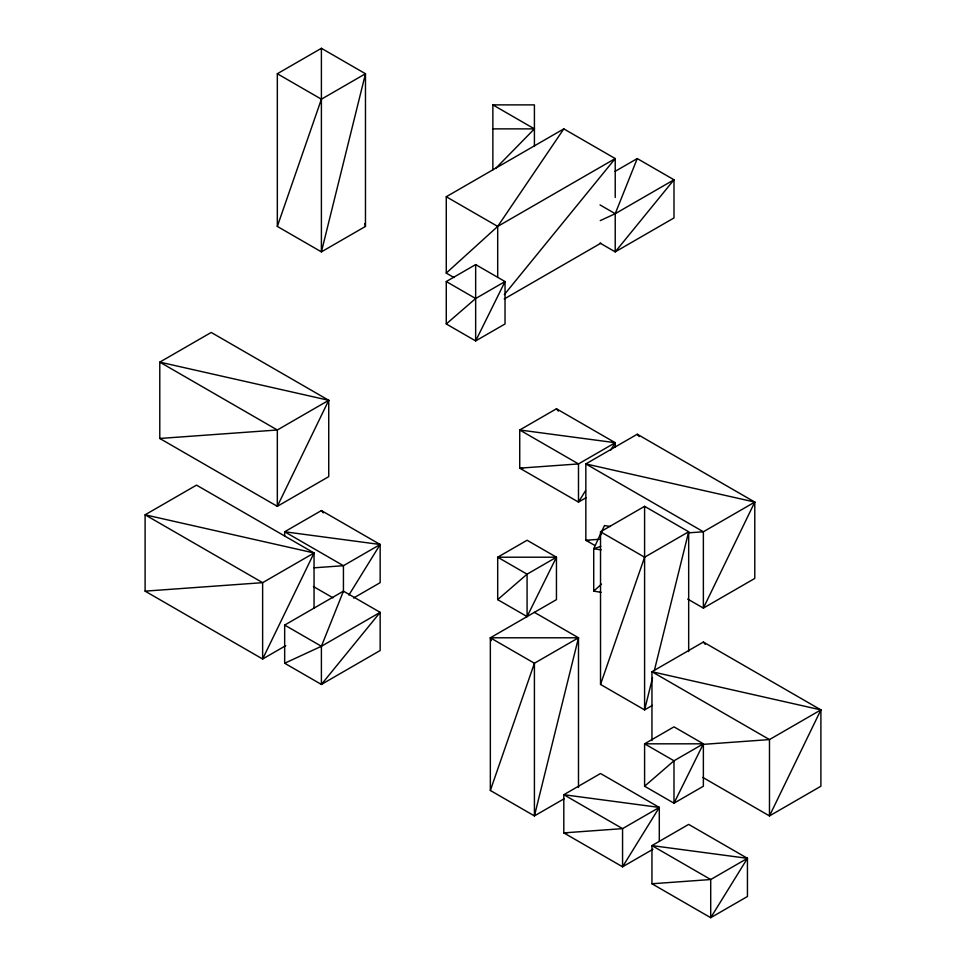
<?xml version="1.0" encoding="UTF-8"?>
<svg xmlns="http://www.w3.org/2000/svg" width="966" height="966" viewBox="0 0 966 966"><rect width="100%" height="100%" fill="white"/><g stroke="black" fill="none" stroke-linecap="round" stroke-linejoin="round"><path stroke-width="1.45" d="M534.415 612.347L578.489 637.789L534.415 815.92L490.342 790.466L490.342 637.789L556.452 599.632L556.452 557.213L527.074 540.248L497.695 557.213L497.695 599.632L527.074 616.586L556.452 557.213L497.695 557.213L527.074 574.178L556.452 557.213M652.557 677.77L644.6 709.889L600.526 684.447L600.526 531.771L644.6 506.329L688.673 531.771L688.673 651.519M654.356 670.476L688.673 531.771L644.6 557.213L600.526 684.447M277.327 226.418L321.4 99.196L365.474 73.742L365.474 226.418L321.4 251.872L277.327 226.418L277.327 73.742L321.4 48.3L365.474 73.742L321.4 251.872L321.4 48.3M490.342 790.466L534.415 663.244L578.489 637.789L578.489 787.483M284.668 663.244L321.4 646.278L380.157 612.347L321.4 684.447L321.4 646.278L343.437 591.144L380.157 612.347L380.157 650.516L321.4 684.447L284.668 663.244L284.668 625.074L343.437 591.144M600.26 220.61L615.221 213.703L673.99 179.773L615.221 251.872L615.221 213.703L637.258 158.569L673.99 179.773L673.99 217.942L615.221 251.872L600.019 243.094M328.742 400.298L277.327 506.329L159.788 438.467L159.788 362.129L211.216 332.449L328.742 400.298L328.742 476.636L277.327 506.329L277.327 429.991L159.788 362.129L328.742 400.298L277.327 429.991L159.788 438.467M314.047 552.975L262.631 582.667L145.105 514.806L314.047 552.975L262.631 659.005L145.105 591.144L145.105 514.806L196.521 485.125L314.047 552.975L314.047 608.363M594.984 545.536L585.843 540.26L585.843 463.921L637.258 434.229L754.784 502.079L703.369 608.109L687.695 599.065M651.953 740.572L651.953 671.72L703.369 642.04L820.895 709.889L769.479 815.92L702.874 777.461M703.369 743.82L673.99 803.193L644.6 786.227L644.6 743.82L673.99 726.855L703.369 743.82L703.369 786.227L673.99 803.193L673.99 760.785L644.6 743.82L703.369 743.82L673.99 760.785L644.6 786.227M348.907 595.02L380.157 544.498L321.4 510.567L284.668 531.771L284.668 536.178M585.529 490.716L578.489 502.091L519.732 468.16L519.732 429.991L556.452 408.787L615.221 442.706L615.221 447.113M610.536 450.289L615.221 442.706L519.732 429.991L578.489 463.921L615.221 442.706M659.295 807.431L622.563 828.635L563.806 794.716L659.295 807.431L622.563 866.804L563.806 832.885L563.806 794.716L600.526 773.512L659.295 807.431L659.295 841.205M747.442 858.327L710.71 917.7L651.953 883.769L651.953 845.6L688.673 824.396L747.442 858.327L747.442 896.496L710.71 917.7L710.71 879.531L651.953 845.6L747.442 858.327L710.71 879.531L651.953 883.769M453.984 277.532L446.268 273.076L497.695 226.418L563.806 128.876L615.221 158.569L615.221 197.487M504.324 294.618L615.221 158.569L497.695 226.418L446.268 196.738L446.268 273.076M495.981 168.108L534.415 128.876L492.865 104.883L492.865 169.823M601.142 592.291L593.716 591.144L601.516 584.104M446.268 323.96L475.658 298.518L505.037 281.553L505.037 323.96L475.658 340.926L446.268 323.96L446.268 281.553L475.658 264.587L505.037 281.553L475.658 340.926L475.658 264.587M497.695 599.632L527.074 574.178L527.074 616.586M446.268 196.738L563.806 128.876M615.052 171.38L637.258 158.569M504.216 298.989L600.852 243.203M353.568 598.014L380.157 582.667L380.157 544.498L343.437 565.702L314.047 567.815M285.767 645.638L262.631 659.005L262.631 582.667L145.105 591.144M586.096 497.695L578.489 502.091L578.489 463.921L519.732 468.16L522.715 468.558M754.784 502.079L585.843 463.921L703.369 531.771L703.369 608.109L754.784 578.429L754.784 502.079L703.369 531.771L688.492 532.846M652.376 705.397L644.6 709.889L644.6 506.329M564.229 798.701L534.415 815.92L534.415 663.244L490.342 637.789L491.32 640.627M820.895 709.889L651.953 671.72L769.479 739.582L769.479 815.92L820.895 786.227L820.895 709.889L769.479 739.582L702.536 744.412M652.968 849.259L622.563 866.804L622.563 828.635L563.806 832.885L566.788 833.284M600.78 546.382L593.716 548.736L593.716 591.144M599.234 539.294L585.843 540.26L588.777 540.924M492.865 104.883L534.415 104.883L534.415 146.434M492.865 128.876L534.415 128.876M490.342 637.789L578.489 637.789M380.157 544.498L284.668 531.771L343.437 565.702L343.437 592.122M610.415 526.482L604.462 525.564L593.716 548.736L601.142 549.883M600.019 204.925L615.221 213.703M277.327 73.742L321.4 99.196M446.268 281.553L475.658 298.518M644.6 557.213L600.526 531.771L601.504 534.596M313.395 586.531L332.98 597.833M284.668 625.074L321.4 646.278M637.258 434.229L639.154 436.56M556.452 408.787L558.348 411.105M703.369 642.04L705.265 644.358M321.4 510.567L323.296 512.898M364.75 223.508L365.474 226.418M497.695 226.418L497.695 277.314"/></g></svg>
